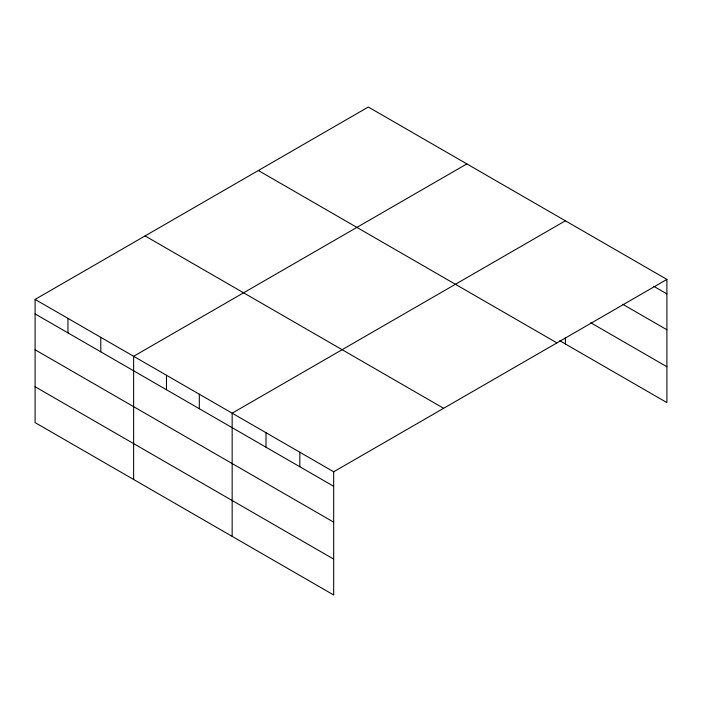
<?xml version="1.0" encoding="UTF-8"?>
<svg xmlns="http://www.w3.org/2000/svg" width="702" height="702" viewBox="0 0 702 702"><rect width="100%" height="100%" fill="white"/><g stroke="black" fill="none" stroke-linecap="round" stroke-linejoin="round"><path stroke-width="1.05" d="M559.757 340.733L666.9 402.588L666.9 279.405L368.322 107.02L35.1 299.412L35.1 422.595L333.678 594.98L333.678 471.788L35.1 299.412M466.856 163.908L133.626 356.291L133.626 479.484M565.382 220.797L232.16 413.18L232.16 536.372M333.678 471.788L666.9 279.405M653.737 286.302L666.9 293.901M622.718 304.264L666.9 329.764M590.759 322.762L666.9 366.725M258.362 170.507L556.932 342.892M145.068 235.925L443.638 408.301M35.1 313.908L333.678 486.284M35.1 349.772L333.678 522.156M35.1 386.732L333.678 559.108M565.382 337.46L565.382 343.98M299.833 452.255L299.833 466.751M265.997 432.713L265.997 447.209M199.315 394.217L199.315 408.713M166.471 375.254L166.471 389.75M100.79 337.329L100.79 351.825M67.945 318.375L67.945 332.871"/></g></svg>
